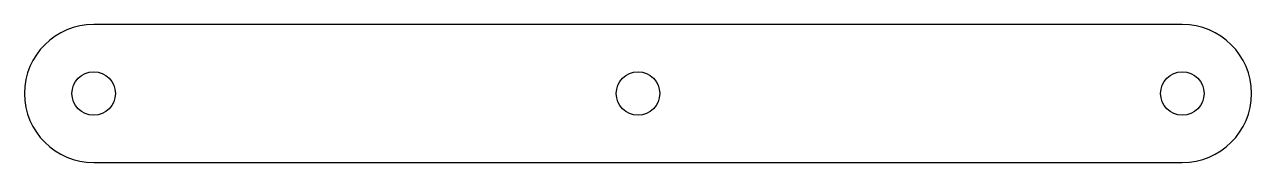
# Model space of a CAD drawing. Header units: millimetres. Extents: x -6 to 106, y -6 to 6.
import ezdxf

# ---------------------------------------------------------------- set-up
doc = ezdxf.new("R2010")
doc.units = ezdxf.units.MM

msp = doc.modelspace()

# ---------------------------------------------------------------- linework, layer by layer
at = {"color": 7, "linetype": 'Continuous', "lineweight": 25}
for p, q in [((100, 6.35), (0, 6.35)), ((0, -6.35), (100, -6.35))]:
    msp.add_line(p, q, dxfattribs=at)
for centre in [(0, 0), (50, 0), (100, 0)]:
    msp.add_circle(centre, 2, dxfattribs=at)
for centre, start, end in [((0, 0), 90, 270), ((100, 0), 270, 90)]:
    msp.add_arc(centre, 6.35, start, end, dxfattribs=at)

doc.saveas('drawing.dxf')
